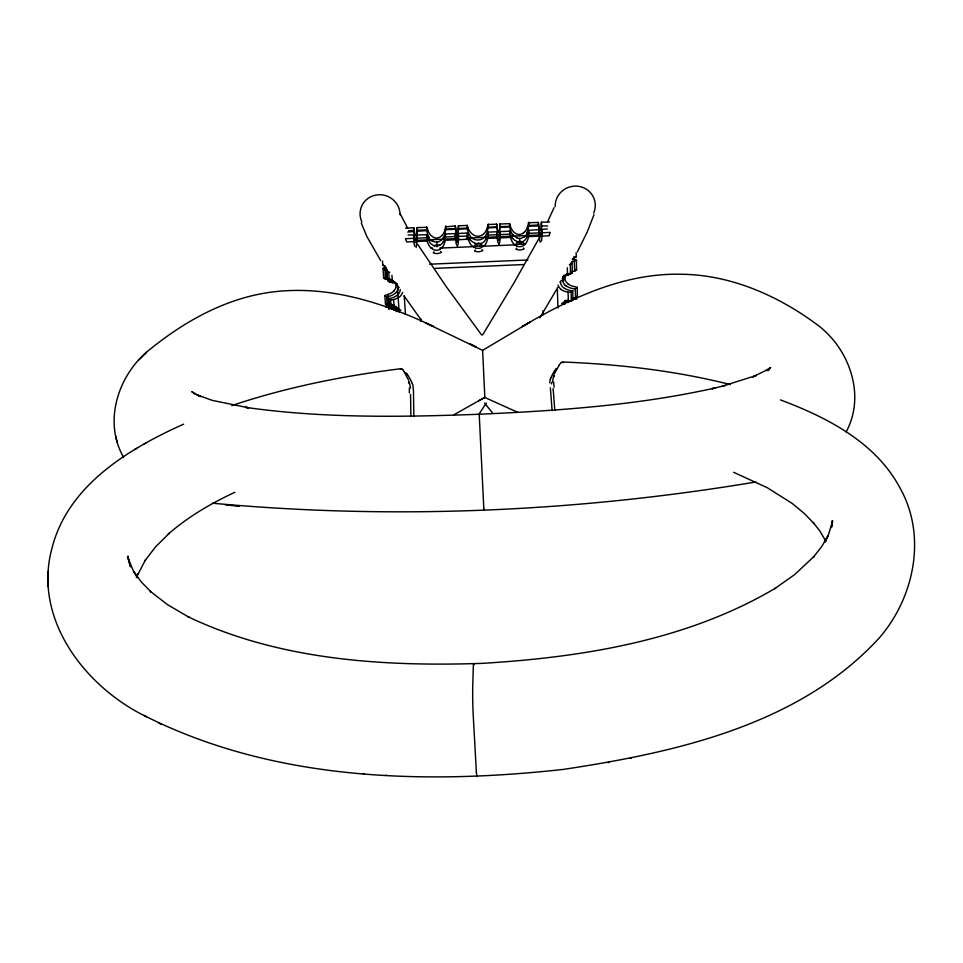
<?xml version="1.0" encoding="UTF-8"?>
<svg xmlns="http://www.w3.org/2000/svg" width="963" height="963" viewBox="0 0 963 963"><rect width="100%" height="100%" fill="white"/><g stroke="black" fill="none" stroke-linecap="round" stroke-linejoin="round"><path stroke-width="1.44" d="M146.508 716.773C85.418 687.245 32.598 619.233 51.93 548.441C67.639 485.545 128.476 448.89 183.68 424.129M499.785 224.632L499.821 224.03L499.701 232.673A25.471 24.231 2.1 0 1 499.508 234.238L499.46 234.539M498.509 240.1L498.316 239.775A7.042 6.464 -51.3 0 1 498.112 238.92L497.943 238.655A25.953 24.653 -4.2 0 1 497.582 237.03L496.884 231.758L487.976 232.143L487.76 238.403L497.245 237.981L497.522 240.016A35.848 34.8 -7.4 0 0 497.967 242.447L499.039 244.506L499.797 242.002A37.762 36.654 6.1 0 0 499.99 239.907L500.074 237.921L510.426 237.416L509.824 231.192L500.014 231.626L499.809 236.934A25.532 24.268 2.1 0 1 499.616 238.511L499.556 238.884A7.042 6.609 28.4 0 1 499.388 239.703L499.183 240.064M48.15 586.672L48.162 580.039M48.15 578.005L48.162 571.444M442.438 247.31A16.6 16.082 12 0 0 445.207 240.232L445.508 233.997L455.306 233.564L456.053 238.836A25.917 24.641 1.1 0 0 456.402 240.389L456.51 240.75A7.03 6.512 -49.8 0 0 456.847 241.532L457.004 241.894M458.039 236.344L458.075 236.116A25.483 24.183 7.3 0 0 458.256 234.478L458.4 225.811L467.26 225.414M442.836 238.282L444.16 235.983A18.141 17.226 8.1 0 0 445.496 229.736L445.532 226.365M445.508 237.042L455.306 236.525L455.306 233.564M467.26 225.523L467.296 228.785L458.412 229.17M456.498 236.489L456.39 236.116A25.869 24.605 1.2 0 1 456.041 234.575L455.294 225.944L445.472 226.883M414.728 246.359L414.559 245.697A37.762 36.642 8.1 0 1 414.15 243.639L413.621 234.984L408.083 234.96M416.425 245.974A35.872 34.56 18.5 0 0 416.606 243.531L416.738 234.96L426.669 234.743A18.429 17.478 9.6 0 0 428.8 240.882L429.654 242.134A9.317 8.98 -51.6 0 0 433.856 245.601M416.738 234.96L416.678 239.919M547.333 228.905L541.796 229.411L541.543 234.743A25.784 24.436 -13.7 0 1 541.326 236.32L541.326 236.32M416.666 241.532L427.163 241.027A16.564 16.058 9.6 0 0 431.063 248.141M426.778 227.184L426.729 230.614A18.213 17.322 3.4 0 0 428.848 236.693L429.257 237.331M541.362 223.392L541.447 222.212L541.543 228.821A50.016 47.488 11.1 0 1 541.35 231.481L541.001 233.564A5.947 5.465 -31.4 0 1 540.857 234.009M426.669 234.743L427.163 241.027M416.883 229.651L416.883 227.653M416.04 239.943L416.269 239.45A5.898 5.417 -35.9 0 0 416.377 238.932L416.69 236.814A50.618 48.03 6.1 0 0 416.81 234.141L416.871 227.617L426.765 227.292M445.267 240.244L455.595 239.799L455.884 241.821A35.8 34.788 0.6 0 0 456.366 244.253L457.389 246.323L458.195 243.808A37.786 36.57 13.2 0 0 458.352 241.713L458.448 237.741M725.476 385.441L711.91 388.751L714.967 388.005C637.614 405.315 558.215 410.744 479.213 414.246L483.871 509.704L483.98 508.97M415.607 240.016L414.427 236.537A52.917 50.377 -8 0 1 414.054 234.358L413.765 227.75L405.652 228.207M458.436 239.727L467.91 239.257L470.943 245.011L475.818 248.225L479.923 248.273L483.775 246.131M410.551 394.361L410.9 416.401M499.785 224.74L499.725 226.522M500.086 237.861L500.014 231.626M413.5 391.556L412.934 385.116A61.102 12.363 -89.2 0 0 412.333 383.719M497.919 234.695L497.811 234.322A25.893 24.629 -4.3 0 1 497.474 232.769L496.703 224.138L487.808 224.548L487.892 227.894A16.913 16.106 2.6 0 1 486.315 234.153C484.076 241.605 472.412 242.05 469.523 234.888A17.081 16.263 0.8 0 1 467.32 228.785M458.364 228.327L458.4 225.836M413.488 392.001L413.837 416.377M499.821 224.03L509.632 223.657L509.68 226.943L499.905 227.364M549.03 235.706L541.94 236.164L541.964 232.793L550.162 232.396M541.94 236.164L541.832 238.102A37.786 36.702 -1.9 0 1 541.627 240.196L541.459 241.183M484.895 397.286L453.693 414.933M541.362 223.524L541.302 224.716M482.619 350.424L484.834 397.49L517.673 412.308M541.29 224.897L541.218 226.052A33.38 32.501 -3 0 1 540.977 228.375L540.183 230.458L539.16 228.147A36.052 34.969 -15.6 0 1 538.811 226.161L538.642 225.017L527.844 225.486M476.95 245.998L473.82 246.697L476.3 243.783A4.346 4.309 88.4 0 1 480.417 243.543L483.065 246.299L479.779 245.878M416.654 240.016L416.63 240.244A25.712 24.123 20.2 0 1 416.473 241.809L416.413 242.182M541.447 222.212L549.584 221.935M398.538 308.497L397.912 308.991M477.166 775.672L477.058 776.431A18.008 0.614 88 0 1 476.914 776.359L476.637 774.565A38.014 1.3 88 0 1 476.384 772.133M441.511 247.515L441.499 248.273L439.886 247.997M396.238 306.812L395.637 307.269M831.707 526.075L832.261 520.802L831.406 527.531L832.634 521.055L828.385 534.922L824.906 542.037L828.108 535.645L821.8 546.43L813.254 557.348L814.229 556.241L794.8 574.478L774.565 588.766L775.697 588.032C687.401 640.371 583.024 657.32 481.957 663.375C382.66 666.685 278.981 660.1 188.002 616.741L189.217 617.355L167.586 604.716L150.3 591.306L151.396 592.305L141.308 581.953L133.628 571.468L137.565 577.631L133.219 570.638L127.501 556.698L129.403 563.006M416.425 245.974L416.136 247.443M518.479 244.181L515.241 244.963L517.54 242.086M594.027 214.629L587.31 231.77L577.319 251.969M549.897 233.275L549.054 235.658M136.421 577.595L137.769 573.647L136.505 577.258M550.306 379.241L549.741 382.901M553.569 375.666L552.509 382.155M554.05 207.683L547.538 221.863M136.878 576.38L145.521 559.792M554.146 374.198L559.058 365.386M550.86 377.869L551.45 376.569M457.714 241.797L457.834 241.508A7.054 6.572 31.4 0 0 458.111 240.702M846.128 431.918C866.231 395.023 849.101 347.824 816.552 324.242C777.731 295.545 730.929 274.985 682.081 274.262C624.481 272.71 570.806 297.856 522.319 326.541L530.011 322.111L482.632 350.351L425.321 322.798L433.506 326.493C381.252 301.575 322.786 283.194 264.44 293.185C222.513 300.372 184.378 321.798 151.492 348.137C119.075 372.428 102.355 420.578 123.589 457.281M551.679 376.088L552.521 374.463M486.375 238.415L486.026 239.053M526.713 233.058L527.038 232.42A18.056 17.19 -0.1 0 0 528.494 226.185M538.642 239.065L513.748 283.291L482.656 334.907M552.702 374.113L554.182 371.525M768.053 370.683L769.124 368.829M556.686 289.309L539.846 317.814M566.075 275.069L565.859 275.442A6.609 6.344 -10.8 0 0 566.015 281.75L567.749 283.64M400.403 369.274L401.992 369.118M566.425 286.071L568.7 287.335A18.153 17.478 4 0 0 575.272 288.84L577.162 287.299L574.044 286.505A15.829 15.215 -11.9 0 1 567.676 283.724M554.303 371.321L555.182 369.961M443.245 241.894L444.136 240.244A18.177 17.25 8 0 0 445.484 233.997M486.291 403.088L479.333 413.633M144.787 560.887L155.464 546.984L169.283 533.249L168.369 534.044C188.146 516.698 211.114 503.372 234.864 492.274M768.354 370.406L770.039 368.01L768.426 369.9M566.316 274.72L566.846 274.034M396.648 291.789L397.286 290.874A7.487 7.078 14.8 0 0 397.635 290.212A6.332 5.947 32.6 0 0 398.116 287.456A6.958 6.548 30.1 0 0 396.371 283.712M442.342 247.25L440.043 249.297M525.533 243.651L523.198 245.697A6.837 6.633 -4.8 0 1 516.481 245.974M768.594 369.756L770.532 367.589L766.476 370.55L770.063 368.323L752.789 376.918L756.364 375.438L722.25 386.235M442.113 235.321L440.115 237.018A6.789 6.597 11.2 0 1 433.458 237.307L430.979 235.478A16.263 15.817 10.4 0 1 427.68 229.832M524.751 231.734L522.728 233.431M393.759 291.079L395.263 289.032A6.597 6.308 14.2 0 0 394.842 282.761L392.723 280.618M146.605 352.398L138.901 359.933M577.15 287.407L577.415 296.399L575.537 297.88L572.576 298.109M571.685 261.515C579.281 261.804 575.609 254.521 576.62 269.688L574.694 271.145A18.165 17.37 4.4 0 0 571.384 271.747M576.62 269.58L575.898 269.544M441.295 240.04L440.38 240.774A7.656 7.475 3.2 0 1 439.718 241.219A6.524 6.464 36.7 0 1 436.829 242.074M395.949 306.487L395.649 306.366A7.572 7.511 68.7 0 0 394.661 306.126L394.264 306.102A25.82 24.629 -1.5 0 0 392.639 305.957L387.27 305.885L385.85 304.344M561.501 362.473L563.56 362.557M385.633 266.835L383.154 265.246M395.047 293.39L392.868 294.859A18.068 17.406 0.5 0 1 386.644 296.869L384.863 295.497L387.92 294.425L388.595 304.224L389.762 304.284A34.572 32.766 11.7 0 1 391.736 304.452L394.096 305.163L392.435 306.017A30.443 29.167 15.2 0 1 389.895 306.487L388.763 306.655L388.932 309.243M572.877 299.962L572.804 290.778A18.201 17.527 4.4 0 1 566.304 289.297L564.619 288.37M571.661 300.925L572.528 300.239M560.887 289.454A16.6 15.95 -10.8 0 0 568.086 292.114A7.078 4.466 12.4 0 0 568.88 292.186L570.963 292.162L572.804 290.778M568.339 274.876L572.311 272.95L572.142 263.188L570.614 263.14M434.301 246.01L435.144 245.445A4.382 4.346 -71 0 1 436.781 244.939M572.142 263.188L570.252 264.584L570.553 274.274M396.768 295.533L395.167 296.58A18.128 17.454 0.1 0 1 388.98 298.566L389.594 307.606L391.219 308.798L390.605 299.782L388.98 298.602M572.395 258.818L576.271 257.109L576.127 252.763M482.848 234.466L482.487 234.731A8.703 8.462 3.5 0 1 481.283 235.429C474.434 238.776 468.367 231.445 467.308 225.462M524.402 244.578L521.465 244.108M564.547 275.514L565.871 274.756A18.381 17.743 4.7 0 1 572.311 272.962M392.591 280.799L391.881 280.498A18.104 17.322 -0.8 0 0 385.477 279.282L383.635 277.958L384.406 277.777M134.688 449.552L136.662 448.397M144.233 443.943L146.135 442.824M478.792 400.752L484.871 397.538M383.154 268.171L384.935 269.736L387.415 269.435M433.928 251.764L433.278 252.884L435.914 253.522A9.57 6.127 -4.5 0 0 438.671 253.401L441.475 252.438L440.536 251.415M475.325 249.947L474.542 251.054L477.094 251.728A9.546 6.127 -3.6 0 0 479.839 251.644L482.764 250.693L481.957 249.658M516.77 248.117L515.867 249.224L518.708 249.947A9.582 6.139 -2.7 0 0 521.465 249.814L524.089 248.96L523.415 247.9M231.794 405.579C286.685 387.138 343.755 375.799 401.15 368.685M393.47 310.014L395.119 309.737A25.76 24.785 -0.6 0 0 396.72 309.388L397.093 309.279M394.674 307.582L394.445 307.642A25.688 24.725 -0.2 0 1 392.784 308.004L388.498 308.642M565.594 300.697L565.979 300.612A25.953 24.725 5 0 1 567.592 300.336L568.555 300.203M143.812 715.377C272.276 780.62 422.745 784.893 563.343 769.413C675.821 752.38 799.483 725.091 879.436 637.747C914.573 597.096 927.152 535.187 899.562 487.194C875.198 442.029 826.663 417.208 780.403 399.898M755.835 481.994C576.801 511.883 393.205 520.008 212.414 503.192M608.026 762.588L609.037 762.395M630.163 758.338L631.355 758.11M395.986 311.531L396.311 311.482A38.279 36.714 14.8 0 0 398.405 311.133L400.849 310.158L398.646 309.412A35.751 33.861 10.9 0 0 396.154 309.207L394.252 309.123L393.566 299.589M387.595 271.072C387.186 273.853 385.814 282.761 391.604 282.472M407.734 232.071L413.681 231.517M571.577 299.902L573.081 299.806M416.798 231.276L426.729 230.614M539.725 236.826L539.629 236.465A25.76 24.316 -18.5 0 1 539.316 234.924L538.666 229.651L528.699 230.313L528.579 236.621L539.099 236.164L539.352 238.198M528.386 222.754L538.329 222.429L538.618 224.824M408.649 230.675L414.234 230.434L414.415 231.565A33.368 32.441 9.5 0 0 414.884 233.865L415.944 235.851L416.678 233.479A35.992 34.752 19.7 0 0 416.823 231.469L416.871 230.313L427.644 229.844L426.838 227.268M468.15 228.087L458.352 228.508L458.304 229.663A33.38 32.393 13.4 0 1 458.099 231.975L457.341 234.057L456.269 231.758A35.92 34.981 0.6 0 1 455.884 229.772L455.704 228.628L445.099 229.086A15.865 15.408 12.8 0 1 442.198 235.393M522.74 233.455A6.801 6.609 -5.2 0 1 516.048 233.72L513.604 231.878A16.287 15.853 -6.8 0 1 510.39 226.233L499.725 226.702L499.653 227.858A33.356 32.465 5.8 0 1 499.436 230.181L498.665 232.264L497.606 229.952A35.968 34.993 -8.1 0 1 497.245 227.966L497.077 226.823L487.278 227.244A14.722 14.337 4.5 0 1 482.981 234.599M445.52 229.736L455.294 229.314M487.892 227.894L496.788 227.509M458.448 236.778L458.424 233.431L467.332 233.046A17.117 16.287 0.8 0 0 469.559 239.161L470.004 239.787M405.375 238.692L413.548 238.33M416.678 238.198L426.633 237.765M458.436 236.38L467.356 235.995L467.332 233.046M488.036 235.104L496.956 234.707L496.884 231.758M500.098 234.611L509.909 234.153M528.831 233.323L538.823 232.89L539.111 236.284M415.282 240.389L458.773 238.499M466.273 238.174L541.254 234.924M413.837 241.605L406.783 241.918L405.7 239.558M441.704 248.033L473.808 246.636M483.065 246.239L515.217 244.843M429.618 264.199L527.965 259.962M434.915 268.376L523.535 264.56M389.594 307.606L394.974 307.666A25.893 24.689 -1.8 0 1 396.612 307.811L397.009 307.871M540.171 234.599L539.099 231.024A53.579 50.943 -3.2 0 1 538.786 228.833L538.498 225.98L528.531 226.185L528.398 222.862M541.627 225.944L547.61 225.98M498.75 236.152L498.208 235.55M457.256 237.933L456.799 237.343M573.238 259.565L572.383 259.516M574.417 298.771L573.25 298.711A33.813 32.525 -12 0 1 572.588 298.662M562.5 361.968C619.004 364.255 675.545 370.695 730.436 384.598M568.627 302.49L567.664 302.406A25.808 24.833 5 0 1 566.027 302.189L565.642 302.117A7.09 7.054 -67.4 0 1 564.787 301.937M362.87 773.59L364.002 773.686M385.838 775.287L386.777 775.371M236.224 505.936L239.354 506.249L225.27 504.805M564.8 301.901L564.125 301.443M733.686 472.303L767.342 487.747L792.2 503.444L804.249 513.435L814.265 523.776L813.422 522.765L819.573 530.661L825.977 541.338M395.576 282.761L394.276 282.159A18.321 17.683 0.1 0 0 387.74 280.883M158.823 723.081L161.435 724.429M516.493 245.962L514.338 244.446M390.605 299.782L392.772 299.758A7.066 4.394 -19.9 0 0 393.554 299.493M386.957 271.145L388.739 272.385L389.401 282.051M560.96 289.357L558.889 287.167M431.171 248.045L433.35 249.561A6.837 6.621 10.4 0 0 440.067 249.321M564.655 284.615L563.933 283.748A7.511 7.126 -12.4 0 1 563.511 283.134A6.356 6.007 -31.5 0 1 562.753 280.414A6.982 6.621 -28.8 0 1 564.234 276.369M523.92 243.422L521.717 241.773A4.466 4.454 76.5 0 0 519.9 241.34M194.863 394.168L191.757 391.652L200.509 396.624L196.825 394.77L212.39 400.415L248.707 407.831L245.565 407.349C322.906 418.399 401.342 417.148 479.213 414.246L479.285 414.716M513.231 235.225L511.75 233.13A18.321 17.442 -5 0 1 509.716 226.943M492.635 413.091L484.63 403.148M406.747 373.776L406.41 373.367A60.356 12.206 -89 0 0 405.856 372.741M481.608 334.955L445.941 286.192L417.629 244.313M512.665 238.571L511.859 237.355A18.369 17.466 -4.9 0 1 509.848 231.192M421.469 320.366L404.003 295.822M407.891 375.365L408.348 376.064M404.135 371.826L408.637 380.241M380.614 260.455L366.855 236.477L361.257 223.007M408.806 376.786L409.48 377.941M407.614 227.966L400.259 213.93M409.708 378.339L410.551 379.904M410.72 380.229L411.502 381.793M411.67 382.13L412.333 383.611M540.291 242.231L539.798 240.63A35.932 34.776 -14.5 0 1 539.364 238.198M409.203 381.649L410.527 388.029M413.789 227.762L414.042 229.206M510.354 226.245L509.656 223.765M414.884 242.182L414.776 241.821A25.76 24.316 16.2 0 1 414.415 240.269L413.621 234.984M467.91 239.257L467.356 235.995M455.306 225.944L455.475 227.003M117.342 442.486L115.62 435.866M127.935 556.096L130.234 566.918M496.715 224.138L497.052 226.63M414.09 229.483L414.21 230.253M538.329 222.429L538.498 225.98M455.68 228.436L455.499 227.136M550.294 387.872L550.379 388.474M550.487 389.389L552.124 410.707M553.256 390.316L553.039 388.486M553.304 390.737L554.832 410.503M473.784 665.036L473.579 663.663L473.387 665.337A112.563 3.744 88 0 0 473.254 668.093L472.713 687.847A138.564 4.61 88 0 0 472.689 689.664L472.677 698.067A17.539 0.614 87.9 0 0 472.725 700.811L472.893 707.324A38.255 1.312 87.9 0 0 473.086 712.849L476.384 772.133M436.889 246.865L436.805 245.673M382.492 261.093L382.793 265.463M382.997 268.376L383.659 277.982M384.875 295.605L385.489 304.573M391.929 275.322L392.423 282.592M386.091 267.606L386.801 278.066A16.106 15.384 14.4 0 1 392.772 280.546M386.657 296.905L387.27 305.885M397.358 285.361L399.139 312.301M404.255 296.002L405.459 314.516M420.711 318.729L420.879 321.449M385.477 279.27L384.935 269.736M574.008 256.519L574.129 258.698M538.823 232.938L538.666 229.651M574.285 261.587L574.694 271.145M541.952 232.757L541.796 229.411M384.743 265.728L384.803 266.859M519.815 243.988L519.731 242.086M519.599 238.439L519.707 241.328A4.502 4.466 -81.3 0 0 517.54 242.086M543.048 310.772L543.192 314.853M557.288 287.612L557.974 308.052M563.487 275.298L563.68 281.28M571.107 292.102L571.384 301.142M567.303 267.786L567.532 275.069M568.074 292.174L568.375 301.72L566.304 301.973A35.836 34.03 -8.2 0 0 563.824 302.394L561.718 303.393L564.246 304.091A38.351 36.907 -11.1 0 0 564.956 304.164M575.26 288.876L575.537 297.88M458.436 234.057L458.28 238.74A25.532 24.219 7.2 0 1 458.099 240.305M555.17 206.648A20.115 19.549 -17.4 0 1 578.919 186.377A20.115 19.549 -17.4 0 1 593.665 213.1M361.871 221.935A20.079 19.429 21.5 0 1 375.895 195.068A20.079 19.429 21.5 0 1 400.054 214.833M560.911 280.582A18.441 5.441 -2.1 0 1 562.741 280.414M564.101 276.261A11.556 11.375 7.8 0 1 566.701 273.974M566.292 286.24A10.882 10.099 4 0 1 564.499 284.735M560.61 282.015A10.485 3.058 -2.2 0 1 559.972 281.99M560.55 281.653A7.006 6.621 26.7 0 0 560.538 282.027A6.946 6.621 33.1 0 0 561.128 284.687A9.076 8.98 -55.4 0 0 564.559 288.467M570.036 264.464A4.177 1.252 0.3 0 1 569.35 264.548M570.265 301.238A4.153 0.746 -6.3 0 1 568.579 301.431M562.741 276.935A16.515 15.829 -10.1 0 1 567.556 275.141M567.472 274.973A7.114 0.927 -13.6 0 1 568.387 274.744M558.865 287.179A6.657 6.392 -9.6 0 1 558.01 285.096M574.935 257.193A5.212 1.469 -5.8 0 1 575.513 257.193M573.539 259.769A4.683 0.927 2.8 0 1 575.874 259.95M576.127 296.448A5.164 1.541 -5.8 0 1 576.705 296.448M574.718 298.987A4.646 0.999 2.8 0 1 576.825 299.132M575.224 270.218A5.898 2.432 -16.1 0 1 575.645 270.146M564.655 300.721A7.006 6.296 1.6 0 1 565.534 300.468M562.175 278.187A9.161 7.909 -12.5 0 1 564.872 276.008M519.719 241.918A7.235 6.175 -2.7 0 1 516.794 241.508M522.536 241.605A7.138 6.452 -0.4 0 1 519.731 242.219M516.878 241.34A9.281 8.486 -8.4 0 1 512.834 238.463M523.812 236.754A7.078 7.03 -15.3 0 1 519.611 238.595M519.599 238.403A6.597 6.488 0.4 0 1 516.625 237.789M527.134 233.263A11.893 11.207 -20.3 0 1 524.269 237.211M519.803 243.747A5.333 3.696 -2.5 0 1 521.561 243.892M436.829 242.195A7.138 7.066 29.2 0 1 432.459 240.726M436.829 242.026A18.718 0.819 87.4 0 1 436.973 244.915A4.466 4.442 26.7 0 1 439.176 245.517M432.038 241.256A11.725 10.99 21.8 0 1 428.788 237.56M442.968 238.367A11.014 10.461 -12 0 1 441.439 240.184M432.483 248.346A1.685 0.819 -47.4 0 1 432.664 247.948M433.928 245.433A7.21 6.524 0.9 0 0 436.817 245.818A7.15 6.404 5.9 0 0 439.597 245.216M477.046 246.179A5.032 3.19 -2.6 0 1 479.73 246.034M523.836 243.483A1.661 0.855 41.4 0 1 524.45 244.373M518.539 244.313A5.092 3.274 -3.4 0 1 519.635 244.145M446.025 225.98A5.971 1.77 -72.7 0 1 445.737 228.7M527.808 225.474A15.865 15.456 -3.9 0 1 524.847 231.794M528.868 222.2A5.983 1.553 -72.6 0 1 528.531 225.005M488.349 224.09A5.995 1.782 -70.9 0 1 487.988 226.847M455.523 240.293A4.225 0.734 85.5 0 1 455.102 236.116M497.173 238.595A4.225 0.65 85.7 0 1 496.752 234.25M528.675 230.313A18.273 17.37 -6.6 0 1 527.218 236.597L526.472 237.933A9.401 8.968 52.1 0 1 522.608 241.749M487.952 232.143A16.949 16.118 2.5 0 1 486.399 238.427M514.218 244.542A16.576 16.106 -6.3 0 1 510.51 237.392M528.518 236.621A16.6 16.13 -3.5 0 1 525.629 243.711M487.675 238.391A15.48 15.035 4.3 0 1 483.883 246.227M416.546 242.219A6.681 6.055 42 0 1 416.317 243.025M540.111 237.56A6.717 5.91 -60.4 0 1 539.87 236.778M457.834 236.404A7.596 6.777 -40.4 0 1 457.63 237.211M456.594 237.38A7.56 6.994 28 0 1 456.33 236.525M499.243 234.599A7.608 6.729 -42.2 0 1 499.027 235.417M498.015 235.574A7.56 7.042 24.9 0 1 497.751 234.719M516.746 237.572A9.762 8.872 22.3 0 1 513.508 235.02M485.882 239.029A10.268 9.666 60 0 1 481.38 243.579M481.307 243.434A8.498 7.632 2.6 0 1 474.915 243.579M475.12 243.049A10.124 9.257 -4.1 0 1 470.209 239.655M443.197 241.869A9.221 8.655 49.3 0 1 439.658 245.324M398.14 287.456A18.393 5.417 -3.6 0 1 399.248 287.456M392.531 280.943A11.532 11.351 2.3 0 1 396.347 283.483M396.792 291.885A10.858 10.087 -2.4 0 1 395.179 293.534M394.023 308.858A4.141 0.746 1 0 1 391.472 308.726M389.798 272.264A4.165 1.24 -6.1 0 1 388.968 272.24M393.831 291.151A15.745 15.071 15.3 0 1 387.908 294.389M384.682 278.367A5.898 2.48 10.4 0 1 386.632 278.62M386.103 304.561A4.791 1.432 0.1 0 1 388.185 304.477M386.043 307.293A4.309 0.915 -8.4 0 1 388.318 306.908M383.43 265.475A4.839 1.348 0.1 0 1 383.96 265.427M383.37 268.244A4.346 0.843 -8.3 0 1 385.513 267.883M393.554 299.529A16.527 15.817 14.3 0 0 400.283 296.303L402.053 293.859A6.645 6.356 13.2 0 0 402.594 292.439M391.508 282.34A7.102 0.891 9.4 0 1 392.435 282.484M392.41 282.665A16.443 15.697 13.4 0 1 397.225 284.025M396.816 295.593A9.064 8.92 56.7 0 0 399.874 291.572A6.934 6.657 -30.6 0 0 400.235 289.43M395.287 283.303A9.136 7.848 11.9 0 1 396.828 284.145M397.924 309.015A7.078 7.03 70.1 0 1 397.105 309.304M397.045 307.63A6.994 6.284 -1.2 0 1 397.948 307.799M395.709 307.546A7.584 6.825 -4.9 0 1 394.83 307.823M551.643 383.96A17.936 0.602 83.1 0 1 551.498 382.72M550.318 379.326A61.223 15.276 84.5 0 1 550.872 377.953M555.675 369.118A156.536 38.725 84.8 0 1 556.193 368.42M554.146 387.114A22.089 4.646 86 0 1 553.677 382.118M553.833 377.087A62.523 14.325 86.9 0 1 554.387 375.534M559.034 365.206A158.209 38.713 84.9 0 1 560.346 363.496M560.598 363.147A66.796 16.263 85.2 0 1 561.477 362.317M406.747 373.668A156.138 31.394 -89.3 0 1 407.674 374.908M409.335 388.089A22.041 3.575 89.3 0 1 409.323 392.796M408.517 381.962A62.378 11.327 88.4 0 1 409.046 383.491M402.979 370.009A157.8 31.285 -89.5 0 1 404.147 371.598M401.992 368.913A66.64 13.097 -89.9 0 1 402.751 369.66M770.532 367.589L767.282 370.454L770.569 367.649M476.083 347.005L469.282 343.61L476.071 347.029"/></g></svg>
